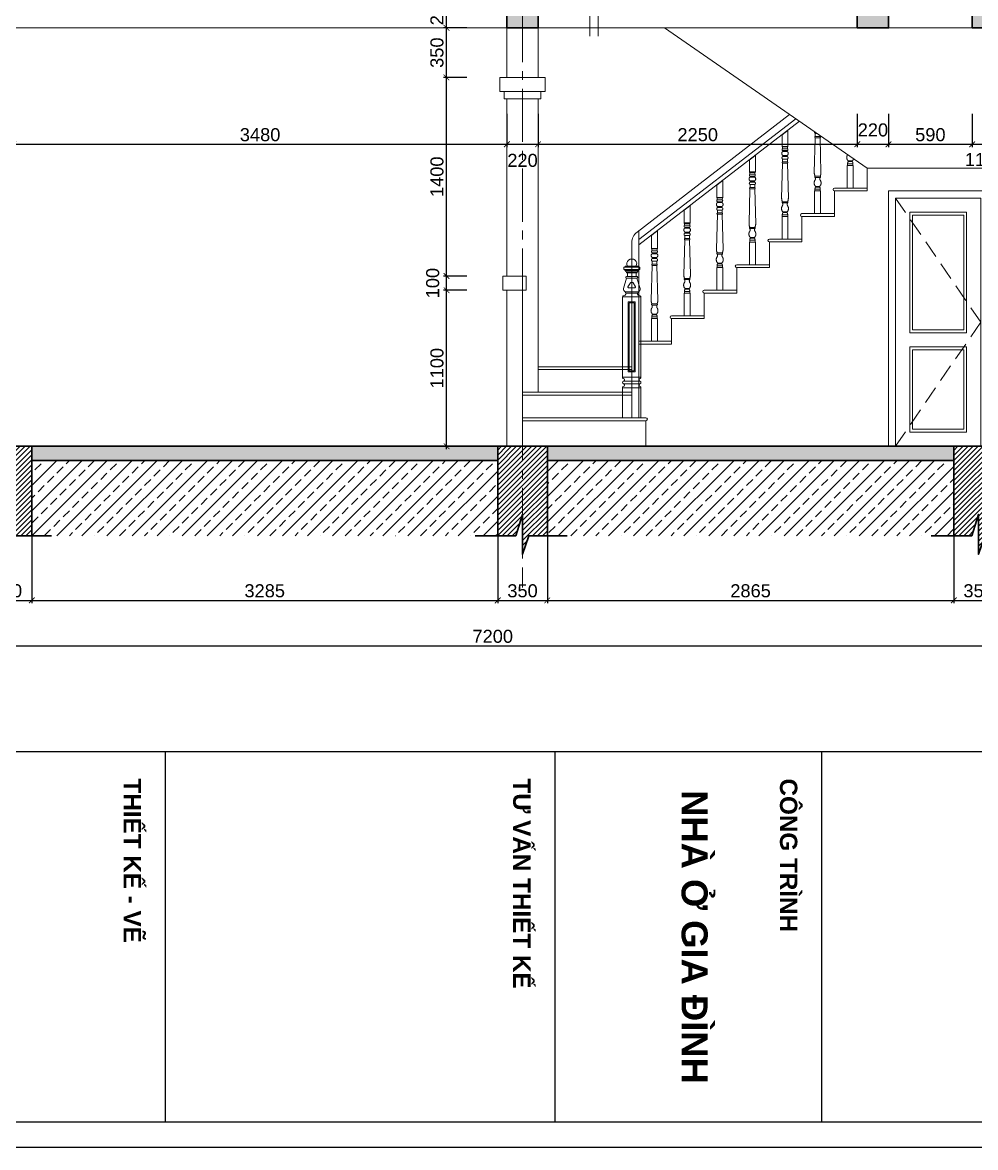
# Model space of a CAD drawing. Header units: millimetres. Extents: x 522695 to 636011, y 461124 to 505319.
# Drawn here: x 623693 to 630411, y 470134 to 478066 of the extents above; entities that cross this region are included whole.
import ezdxf
from ezdxf.enums import TextEntityAlignment as Align
from ezdxf.xclip import XClip

# ---------------------------------------------------------------- set-up
doc = ezdxf.new("R2010")
doc.units = ezdxf.units.MM
doc.header["$LTSCALE"] = 500
doc.header["$MEASUREMENT"] = 0
doc.header["$XCLIPFRAME"] = 0
doc.linetypes.add('CENTER2', pattern=[1.125, 0.75, -0.125, 0.125, -0.125])
doc.linetypes.add('DASHED2', pattern=[0.375, 0.25, -0.125])
doc.layers.get('0').update_dxf_attribs({"linetype": 'CONTINUOUS'})
doc.layers.get('DEFPOINTS').update_dxf_attribs({"color": 250, "linetype": 'CONTINUOUS'})
for name, color, linetype, lineweight in [('DH_CAT', 3, 'CONTINUOUS', 35), ('DH_HATCH', 250, 'CONTINUOUS', 5), ('DH_KHUAT', 149, 'DASHED2', 9), ('DH_KTHUOC', 8, 'CONTINUOUS', 5), ('DH_NETMANH', 9, 'CONTINUOUS', 5), ('DH_NOITHAT', 252, 'CONTINUOUS', 9), ('DH_TEXT', 4, 'CONTINUOUS', 13), ('DH_TRUC', 251, 'CENTER2', 5)]:
    doc.layers.add(name, color=color, linetype=linetype, lineweight=lineweight)
doc.layers.add('IN', color=5, linetype='CONTINUOUS')
doc.styles.add('arial', font='arial.ttf')
doc.styles.add('DH_ARIAL_B', font='arialbd.ttf')
doc.styles.add('DH_KITHUOC', font='arial.ttf')
doc.dimstyles.new('DH_100s', dxfattribs={"dimtxt": 230, "dimasz": 100, "dimexe": 50, "dimexo": 0, "dimgap": 50, "dimtad": 1, "dimdec": 0, "dimzin": 0, "dimdsep": 46, "dimtxsty": 'DH_KITHUOC', "dimblk1": 'ARCHTICK', "dimblk2": 'ARCHTICK', "dimsah": 1, "dimcen": 90, "dimdle": 50, "dimclrd": 8, "dimclre": 8, "dimclrt": 4, "dimadec": 0, "dimazin": 0, "dimtfac": 100, "dimtdec": 0, "dimtofl": 0, "dimtmove": 2, "dimatfit": 3, "dimldrblk": 'ARCHTICK', "dimfxl": 1, "dimtolj": 2, "dimtzin": 0, "dimarcsym": 0})

# ---------------------------------------------------------------- blocks, each defined once
blk = doc.blocks.new('KHUNGTEN_A3')
at = {"color": 3}
blk.add_lwpolyline([(0, 14850), (21000, 14850), (21000, 0), (0, 0)], close=True, dxfattribs=at)
blk.add_lwpolyline([(379.8, 14704), (20854, 14704), (20854, 146), (379.8, 146)], close=True)
for points in [[(18720.5, 14704), (18720.5, 146)], [(18720.5, 9387.7), (20854, 9387.7)], [(18720.5, 7851), (20854, 7851)], [(18720.5, 5608.2), (20854, 5608.2)]]:
    blk.add_lwpolyline(points)
at = {"layer": 'DH_TEXT', "width": 1830.82, "style": 'DH_ARIAL_B'}
for s, insert, char_height, attachment_point in [('CÔNG TRÌNH', (18874.4, 9197.6), 100, 4), ('NHÀ Ở GIA ĐÌNH', (19787.2, 8655.6), 150, 5), ('TƯ VẤN THIẾT KẾ', (18874.4, 7660.9), 100, 4), ('THIẾT KẾ - VẼ', (18874.4, 5418.1), 100, 4)]:
    blk.add_mtext(s, dxfattribs=dict(at, insert=insert, char_height=char_height, attachment_point=attachment_point))
blk = doc.blocks.new('contien5')
blk.add_wipeout([(-24.8, 0), (24.8, 0), (24.8, 187.9), (22.2, 187.9), (22.2, 202.4), (16.7, 220.1), (16.7, 225.3), (21.7, 231), (28.3, 246.2), (28.4, 261), (19.9, 280.1), (18.2, 288.5), (21.5, 300), (24, 303.5), (23.8, 306.8), (20.7, 309.8), (24.4, 318.4), (26.1, 324.3), (27.6, 334), (27.6, 344), (26.8, 375), (19.7, 629.5), (21.7, 631.2), (22.9, 634), (22.7, 636.6), (21.7, 638.7), (19.5, 640.6), (19.5, 664.6), (22, 666.5), (24.3, 669.9), (25.4, 674.8), (24.6, 679), (22.7, 682.3), (20.7, 684.1), (18.4, 685.5), (17.2, 690.4), (18.4, 691.6), (18.4, 693.5), (17.8, 694.5), (21.9, 697.6), (25.4, 702.5), (27.2, 708), (27.5, 711.2), (26.3, 717.9), (24.1, 722.1), (20.2, 726.2), (18.5, 729), (18.6, 731.9), (20.6, 734.4), (22.7, 736.9), (24.2, 740.5), (24.4, 742.8), (23.6, 747), (21.4, 750.4), (21.6, 765.5), (23.1, 766.4), (24.4, 768.1), (24.8, 769.4), (24.8, 957.3), (-24.8, 957.3), (-24.8, 769.4), (-24.1, 767.5), (-23.4, 766.6), (-22.5, 765.9), (-21.6, 765.5), (-21.4, 750.4), (-22.9, 748.4), (-24.2, 744.9), (-24.4, 742.8), (-24.1, 740.1), (-23.4, 738.1), (-21.6, 735.4), (-20.6, 734.4), (-18.8, 732.4), (-18.3, 730.2), (-18.9, 727.9), (-20.2, 726.2), (-23.4, 723), (-25.3, 720.1), (-27.1, 715), (-27.5, 711.2), (-26.9, 706.5), (-25.7, 703.1), (-22.6, 698.4), (-17.8, 694.4), (-18.4, 693.5), (-18.6, 692.3), (-17.2, 690.4), (-18.4, 685.5), (-21, 684), (-23.6, 681), (-24.9, 678), (-25.4, 674.8), (-25.1, 672), (-23.3, 668.1), (-20.9, 665.6), (-19.5, 664.6), (-19.5, 640.6), (-21.4, 639), (-22.9, 635.1), (-22.5, 632.5), (-21.1, 630.4), (-19.7, 629.5), (-27.7, 339.8), (-27.4, 332.1), (-25.4, 321.7), (-20.7, 309.8), (-23.2, 307.8), (-24.2, 304.7), (-23.1, 301.4), (-21.5, 300), (-18.9, 293.9), (-18.2, 288.5), (-18.8, 283.5), (-21, 277.8), (-23.6, 273.8), (-27.3, 265.3), (-28.8, 257.9), (-29, 252.5), (-27.9, 244.5), (-25.9, 238.5), (-22.7, 232.4), (-18.5, 227), (-16.7, 225.3), (-16.7, 220.1), (-20.4, 213.4), (-21.9, 207.5), (-22.2, 202.4), (-22.2, 187.9), (-24.8, 187.9)])
for p, q in [((-21.6, 765.5), (-21.4, 750.4)), ((-21.6, 765.5), (21.6, 765.5)), ((-21.4, 750.4), (21.4, 750.4)), ((21.6, 765.5), (21.4, 750.4)), ((-20.6, 734.4), (20.6, 734.4)), ((-20.2, 726.2), (20.2, 726.2)), ((-19.5, 664.6), (19.5, 664.6)), ((-19.5, 664.6), (-19.5, 640.6)), ((-18.4, 685.5), (18.4, 685.5)), ((-17.8, 694.4), (17.8, 694.4)), ((-17.2, 690.4), (17.2, 690.4)), ((19.5, 664.6), (19.5, 640.6)), ((-19.7, 629.5), (-27.7, 339.8)), ((-19.7, 629.5), (19.7, 629.5)), ((-19.5, 640.6), (19.5, 640.6)), ((19.7, 629.5), (27.7, 339.8)), ((-21.5, 300), (21.5, 300)), ((-20.7, 309.8), (20.7, 309.8)), ((-22.2, 202.4), (-22.2, 187.9)), ((-22.2, 202.4), (22.2, 202.4)), ((-16.7, 225.3), (-16.7, 220.1)), ((-16.7, 225.3), (16.7, 225.3)), ((-16.7, 220.1), (16.7, 220.1)), ((16.7, 225.3), (16.7, 220.1)), ((22.2, 202.4), (22.2, 187.9))]:
    blk.add_line(p, q)
for points in [[(-24.8, 957.3), (24.8, 957.3), (24.8, 769.4), (-24.8, 769.4)], [(-24.8, 0), (24.8, 0), (24.8, 187.9), (-24.8, 187.9)]]:
    blk.add_lwpolyline(points, close=True)
for centre, radius, start, end in [((-19.9, 770.1), 4.97, 188.93649, 249.76306), ((-13.4, 742.8), 11, 136.21467, 229.58117), ((13.4, 742.8), 11, 310.41883, 43.78533), ((19.9, 770.1), 4.97, 290.23694, 351.06351), ((-8.3, 711.2), 19.2, 128.57165, 240.3294), ((-13.6, 674.8), 11.7, 113.97115, 240.33211), ((-23.5, 730.2), 5.12, 308.7531, 55.49778), ((-16.1, 692.6), 2.5, 132.81655, 242.95653), ((-18.4, 688.1), 2.59, 270.37537, 61.97253), ((18.4, 688.1), 2.59, 118.02747, 269.62463), ((16.1, 692.6), 2.5, 297.04347, 47.18345), ((8.3, 711.2), 19.2, 299.6706, 51.42835), ((23.5, 730.2), 5.12, 124.50222, 231.2469), ((13.6, 674.8), 11.7, 299.66789, 66.02885), ((-16.6, 634.9), 6.3, 116.50283, 240.57448), ((16.6, 634.9), 6.3, 299.42552, 63.49717), ((36.5, 339), 64.3, 179.30204, 206.99747), ((-18.7, 304.7), 5.5, 112.16275, 239.31337), ((-39.9, 288.5), 21.7, 326.10749, 31.84309), ((39.9, 288.5), 21.7, 148.15691, 213.89251), ((-36.5, 339), 64.3, 333.00253, 0.69796), ((18.7, 304.7), 5.5, 300.68663, 67.83725), ((10.2, 253.9), 39.2, 144.84953, 226.71282), ((5.4, 203.6), 27.6, 143.31082, 182.37768), ((-10.2, 253.9), 39.2, 313.28718, 35.15047), ((-5.4, 203.6), 27.6, 357.62232, 36.68918)]:
    blk.add_arc(centre, radius, start, end)
blk = doc.blocks.new('contien7')
for p, q in [((-34.7, 850.3), (-41.6, 850.3)), ((-41.6, 850.3), (-41.6, 836.5)), ((-41.6, 836.5), (-36.9, 836.5)), ((-36.9, 836.5), (-36.9, 831.6)), ((-36.9, 836.5), (36.9, 836.5)), ((-36.9, 831.6), (-33.3, 831.6)), ((-34.6, 856.1), (-34.7, 850.3)), ((-34.7, 850.3), (34.7, 850.3)), ((-34.6, 856.1), (34.6, 856.1)), ((-33.3, 831.6), (33.3, 831.6)), ((-28.2, 824), (-28.2, 818.6)), ((-28.2, 824), (28.2, 824)), ((28.2, 824), (28.2, 818.6)), ((36.9, 831.6), (33.3, 831.6)), ((34.6, 856.1), (34.7, 850.3)), ((34.7, 850.3), (41.6, 850.3)), ((36.9, 836.5), (36.9, 831.6)), ((41.6, 836.5), (36.9, 836.5)), ((41.6, 850.3), (41.6, 836.5)), ((-27.1, 787.7), (-43.1, 729.3)), ((-28.2, 818.6), (-22.4, 818.6)), ((-22.4, 797.3), (-27.4, 797.3)), ((-27.1, 787.7), (27.1, 787.7)), ((-22.4, 818.6), (-22.4, 797.3)), ((-22.4, 818.6), (22.4, 818.6)), ((-22.4, 797.3), (22.4, 797.3)), ((-2.1, 765.5), (2.1, 765.5)), ((22.4, 818.6), (22.4, 797.3)), ((28.2, 818.6), (22.4, 818.6)), ((22.4, 797.3), (27.4, 797.3)), ((27.1, 787.7), (43.1, 729.3)), ((-33.8, 710.6), (33.8, 710.6)), ((-7.3, 760.7), (-19.9, 738.5)), ((-14.8, 732.8), (14.8, 732.8)), ((7.3, 760.7), (19.9, 738.5)), ((-48, 683.4), (48, 683.4)), ((-48, 683.4), (-48, 229.8)), ((-29.3, 703), (29.3, 703)), ((48, 683.4), (48, 229.8)), ((-48, 229.8), (48, 229.8)), ((-48, 229.8), (48, 229.8)), ((-42.4, 207.2), (42.4, 207.2)), ((-42.4, 192), (42.4, 192)), ((-48, 169.4), (48, 169.4)), ((-48, 169.4), (-48, 0)), ((48, 169.4), (48, 0)), ((-48, 0), (48, 0))]:
    blk.add_line(p, q)
for points in [[(-18.3, 653.7), (18.3, 653.7), (18.3, 259.4), (-18.3, 259.4)], [(-13.4, 648.8), (13.4, 648.8), (13.4, 264.3), (-13.4, 264.3)]]:
    blk.add_lwpolyline(points, close=True)
for centre, radius, start, end in [((0, 870), 26, 327.50952, 212.49048), ((-25.9, 831), 7.4, 174.83574, 251.71083), ((25.9, 831), 7.4, 288.28917, 5.16426), ((-26.7, 792.5), 4.82, 98.4442, 265.31444), ((-2.1, 760.3), 5.19, 90, 174.70697), ((2.1, 760.3), 5.19, 5.29303, 90), ((26.7, 792.5), 4.82, 274.68556, 81.5558), ((-26.9, 725.7), 16.6, 167.44464, 245.42687), ((-27.4, 709.2), 6.55, 168.07797, 252.98258), ((-14.8, 738), 5.19, 174.70697, 270), ((14.8, 738), 5.19, 270, 5.29303), ((27.4, 709.2), 6.55, 287.01742, 11.92203), ((26.9, 725.7), 16.6, 294.57313, 12.55536), ((-42.8, 683.4), 5.19, 107.75854, 180), ((-44.2, 703.2), 14.8, 269.34707, 359.17977), ((44.2, 703.2), 14.8, 180.82023, 270.65293), ((42.8, 683.4), 5.19, 0, 72.24146), ((-42.1, 227.7), 6.25, 160.35951, 248.62369), ((-42.1, 171.5), 6.25, 111.37631, 199.64049), ((-40.3, 199.6), 7.9, 105.79265, 254.67203), ((-44.7, 214.3), 7.5, 287.80041, 87.27205), ((-44.7, 184.8), 7.5, 272.72795, 72.19959), ((44.7, 214.3), 7.5, 92.72795, 252.19959), ((44.7, 184.8), 7.5, 107.80041, 267.27205), ((40.3, 199.6), 7.9, 285.32797, 74.20735), ((42.1, 227.7), 6.25, 291.37631, 19.64049), ((42.1, 171.5), 6.25, 340.35951, 68.62369)]:
    blk.add_arc(centre, radius, start, end)
blk = doc.blocks.new('_ARCHTICK')
at = {"color": 0, "linetype": 'ByBlock', "const_width": 0.15}
blk.add_lwpolyline([(-0.5, -0.5), (0.5, 0.5)], dxfattribs=at)
blk = doc.blocks.new('*D753')
at = {"layer": 'DEFPOINTS', "color": 0, "transparency": 16777216}
for p in [(626681.5, 476178.4), (626826, 476178.4), (626826, 475078.4)]:
    blk.add_point(p, dxfattribs=at)
at = {"layer": 'DH_KTHUOC', "color": 8, "lineweight": -2, "transparency": 16777216}
for p, q in [((626826, 476178.4), (626661.5, 476178.4)), ((626681.5, 475058.4), (626681.5, 476198.4)), ((626826, 475078.4), (626661.5, 475078.4))]:
    blk.add_line(p, q, dxfattribs=at)
at = {"layer": 'DH_KTHUOC', "color": 8, "lineweight": -2, "transparency": 16777216, "xscale": 40, "yscale": 40, "zscale": 40}
for p, rotation in [((626681.5, 476178.4), 90), ((626681.5, 475078.4), 270)]:
    blk.add_blockref('_ARCHTICK', p, dxfattribs=dict(at, rotation=rotation))
at = {"layer": 'DH_KTHUOC', "color": 4, "transparency": 16777216, "insert": (626614.5, 475628.4), "char_height": 92, "attachment_point": 5, "rotation": 90, "style": 'DH_KITHUOC'}
blk.add_mtext('\\A2;1100', dxfattribs=at)
blk = doc.blocks.new('*D754')
at = {"layer": 'DEFPOINTS', "color": 0, "transparency": 16777216}
for p in [(626681.5, 476278.4), (626826, 476278.4), (626826, 476178.4)]:
    blk.add_point(p, dxfattribs=at)
at = {"layer": 'DH_KTHUOC', "color": 8, "lineweight": -2, "transparency": 16777216}
for p, q in [((626826, 476278.4), (626661.5, 476278.4)), ((626681.5, 476158.4), (626681.5, 476298.4)), ((626826, 476178.4), (626661.5, 476178.4))]:
    blk.add_line(p, q, dxfattribs=at)
at = {"layer": 'DH_KTHUOC', "color": 8, "lineweight": -2, "transparency": 16777216, "xscale": 40, "yscale": 40, "zscale": 40}
for p, rotation in [((626681.5, 476278.4), 90), ((626681.5, 476178.4), 270)]:
    blk.add_blockref('_ARCHTICK', p, dxfattribs=dict(at, rotation=rotation))
at = {"layer": 'DH_KTHUOC', "color": 4, "transparency": 16777216, "insert": (626584.5, 476228.4), "char_height": 92, "attachment_point": 5, "rotation": 90, "style": 'DH_KITHUOC'}
blk.add_mtext('\\A2;100', dxfattribs=at)
blk = doc.blocks.new('*D755')
at = {"layer": 'DEFPOINTS', "color": 0, "transparency": 16777216}
for p in [(626681.5, 477678.4), (626826, 477678.4), (626826, 476278.4)]:
    blk.add_point(p, dxfattribs=at)
at = {"layer": 'DH_KTHUOC', "color": 8, "lineweight": -2, "transparency": 16777216}
for p, q in [((626681.5, 476258.4), (626681.5, 477698.4)), ((626826, 477678.4), (626661.5, 477678.4)), ((626826, 476278.4), (626661.5, 476278.4))]:
    blk.add_line(p, q, dxfattribs=at)
at = {"layer": 'DH_KTHUOC', "color": 8, "lineweight": -2, "transparency": 16777216, "xscale": 40, "yscale": 40, "zscale": 40}
for p, rotation in [((626681.5, 477678.4), 90), ((626681.5, 476278.4), 270)]:
    blk.add_blockref('_ARCHTICK', p, dxfattribs=dict(at, rotation=rotation))
at = {"layer": 'DH_KTHUOC', "color": 4, "transparency": 16777216, "insert": (626614.5, 476978.4), "char_height": 92, "attachment_point": 5, "rotation": 90, "style": 'DH_KITHUOC'}
blk.add_mtext('\\A2;1400', dxfattribs=at)
blk = doc.blocks.new('*D756')
at = {"layer": 'DEFPOINTS', "color": 0, "transparency": 16777216}
for p in [(626681.5, 478028.4), (626826, 478028.4), (626826, 477678.4)]:
    blk.add_point(p, dxfattribs=at)
at = {"layer": 'DH_KTHUOC', "color": 8, "lineweight": -2, "transparency": 16777216}
for p, q in [((626826, 478028.4), (626661.5, 478028.4)), ((626681.5, 477658.4), (626681.5, 478048.4)), ((626826, 477678.4), (626661.5, 477678.4))]:
    blk.add_line(p, q, dxfattribs=at)
at = {"layer": 'DH_KTHUOC', "color": 8, "lineweight": -2, "transparency": 16777216, "xscale": 40, "yscale": 40, "zscale": 40}
for p, rotation in [((626681.5, 478028.4), 90), ((626681.5, 477678.4), 270)]:
    blk.add_blockref('_ARCHTICK', p, dxfattribs=dict(at, rotation=rotation))
at = {"layer": 'DH_KTHUOC', "color": 4, "transparency": 16777216, "insert": (626614.5, 477853.4), "char_height": 92, "attachment_point": 5, "rotation": 90, "style": 'DH_KITHUOC'}
blk.add_mtext('\\A2;350', dxfattribs=at)
blk = doc.blocks.new('*D757')
at = {"layer": 'DEFPOINTS', "color": 0, "transparency": 16777216}
for p in [(626681.5, 478278.4), (626826, 478278.4), (626826, 478028.4)]:
    blk.add_point(p, dxfattribs=at)
at = {"layer": 'DH_KTHUOC', "color": 8, "lineweight": -2, "transparency": 16777216}
for p, q in [((626826, 478278.4), (626661.5, 478278.4)), ((626681.5, 478008.4), (626681.5, 478298.4)), ((626826, 478028.4), (626661.5, 478028.4))]:
    blk.add_line(p, q, dxfattribs=at)
at = {"layer": 'DH_KTHUOC', "color": 8, "lineweight": -2, "transparency": 16777216, "xscale": 40, "yscale": 40, "zscale": 40}
for p, rotation in [((626681.5, 478278.4), 90), ((626681.5, 478028.4), 270)]:
    blk.add_blockref('_ARCHTICK', p, dxfattribs=dict(at, rotation=rotation))
at = {"layer": 'DH_KTHUOC', "color": 4, "transparency": 16777216, "insert": (626614.5, 478153.4), "char_height": 92, "attachment_point": 5, "rotation": 90, "style": 'DH_KITHUOC'}
blk.add_mtext('\\A2;250', dxfattribs=at)
blk = doc.blocks.new('*D762')
at = {"layer": 'DEFPOINTS', "color": 0, "transparency": 16777216}
for p in [(623627.5, 477421), (627107.5, 477421), (627107.5, 477207.5)]:
    blk.add_point(p, dxfattribs=at)
at = {"layer": 'DH_KTHUOC', "color": 8, "lineweight": -2, "transparency": 16777216}
for p, q in [((623627.5, 477421), (623627.5, 477187.5)), ((627107.5, 477421), (627107.5, 477187.5)), ((623607.5, 477207.5), (627127.5, 477207.5))]:
    blk.add_line(p, q, dxfattribs=at)
at = {"layer": 'DH_KTHUOC', "color": 8, "lineweight": -2, "transparency": 16777216, "xscale": 40, "yscale": 40, "zscale": 40, "rotation": 180}
blk.add_blockref('_ARCHTICK', (623627.5, 477207.5), dxfattribs=at)
at = {"layer": 'DH_KTHUOC', "color": 8, "lineweight": -2, "transparency": 16777216, "xscale": 40, "yscale": 40, "zscale": 40}
blk.add_blockref('_ARCHTICK', (627107.5, 477207.5), dxfattribs=at)
at = {"layer": 'DH_KTHUOC', "color": 4, "transparency": 16777216, "insert": (625367.5, 477274.5), "char_height": 92, "attachment_point": 5, "style": 'DH_KITHUOC'}
blk.add_mtext('\\A2;3480', dxfattribs=at)
blk = doc.blocks.new('*D763')
at = {"layer": 'DEFPOINTS', "color": 0, "transparency": 16777216}
for p in [(627107.5, 477421), (627327.5, 477421), (627327.5, 477207.5)]:
    blk.add_point(p, dxfattribs=at)
at = {"layer": 'DH_KTHUOC', "color": 8, "lineweight": -2, "transparency": 16777216}
for p, q in [((627107.5, 477421), (627107.5, 477187.5)), ((627327.5, 477421), (627327.5, 477187.5)), ((627087.5, 477207.5), (627347.5, 477207.5))]:
    blk.add_line(p, q, dxfattribs=at)
at = {"layer": 'DH_KTHUOC', "color": 8, "lineweight": -2, "transparency": 16777216, "xscale": 40, "yscale": 40, "zscale": 40, "rotation": 180}
blk.add_blockref('_ARCHTICK', (627107.5, 477207.5), dxfattribs=at)
at = {"layer": 'DH_KTHUOC', "color": 8, "lineweight": -2, "transparency": 16777216, "xscale": 40, "yscale": 40, "zscale": 40}
blk.add_blockref('_ARCHTICK', (627327.5, 477207.5), dxfattribs=at)
at = {"layer": 'DH_KTHUOC', "color": 4, "transparency": 16777216, "insert": (627217.5, 477093.4), "char_height": 92, "attachment_point": 5, "style": 'DH_KITHUOC'}
blk.add_mtext('\\A2;220', dxfattribs=at)
blk = doc.blocks.new('*D764')
at = {"layer": 'DEFPOINTS', "color": 0, "transparency": 16777216}
for p in [(627327.5, 477421), (629577.5, 477421), (629577.5, 477207.5)]:
    blk.add_point(p, dxfattribs=at)
at = {"layer": 'DH_KTHUOC', "color": 8, "lineweight": -2, "transparency": 16777216}
for p, q in [((627327.5, 477421), (627327.5, 477187.5)), ((629577.5, 477421), (629577.5, 477187.5)), ((627307.5, 477207.5), (629597.5, 477207.5))]:
    blk.add_line(p, q, dxfattribs=at)
at = {"layer": 'DH_KTHUOC', "color": 8, "lineweight": -2, "transparency": 16777216, "xscale": 40, "yscale": 40, "zscale": 40, "rotation": 180}
blk.add_blockref('_ARCHTICK', (627327.5, 477207.5), dxfattribs=at)
at = {"layer": 'DH_KTHUOC', "color": 8, "lineweight": -2, "transparency": 16777216, "xscale": 40, "yscale": 40, "zscale": 40}
blk.add_blockref('_ARCHTICK', (629577.5, 477207.5), dxfattribs=at)
at = {"layer": 'DH_KTHUOC', "color": 4, "transparency": 16777216, "insert": (628452.5, 477274.5), "char_height": 92, "attachment_point": 5, "style": 'DH_KITHUOC'}
blk.add_mtext('\\A2;2250', dxfattribs=at)
blk = doc.blocks.new('*D765')
at = {"layer": 'DEFPOINTS', "color": 0, "transparency": 16777216}
for p in [(629577.5, 477421), (629797.5, 477421), (629797.5, 477207.5)]:
    blk.add_point(p, dxfattribs=at)
at = {"layer": 'DH_KTHUOC', "color": 8, "lineweight": -2, "transparency": 16777216}
for p, q in [((629577.5, 477421), (629577.5, 477187.5)), ((629797.5, 477421), (629797.5, 477187.5)), ((629557.5, 477207.5), (629817.5, 477207.5))]:
    blk.add_line(p, q, dxfattribs=at)
at = {"layer": 'DH_KTHUOC', "color": 8, "lineweight": -2, "transparency": 16777216, "xscale": 40, "yscale": 40, "zscale": 40, "rotation": 180}
blk.add_blockref('_ARCHTICK', (629577.5, 477207.5), dxfattribs=at)
at = {"layer": 'DH_KTHUOC', "color": 8, "lineweight": -2, "transparency": 16777216, "xscale": 40, "yscale": 40, "zscale": 40}
blk.add_blockref('_ARCHTICK', (629797.5, 477207.5), dxfattribs=at)
at = {"layer": 'DH_KTHUOC', "color": 4, "transparency": 16777216, "insert": (629687.5, 477308), "char_height": 92, "attachment_point": 5, "style": 'DH_KITHUOC'}
blk.add_mtext('\\A2;220', dxfattribs=at)
blk = doc.blocks.new('*D766')
at = {"layer": 'DEFPOINTS', "color": 0, "transparency": 16777216}
for p in [(629797.5, 477421), (630387.5, 477421), (630387.5, 477207.5)]:
    blk.add_point(p, dxfattribs=at)
at = {"layer": 'DH_KTHUOC', "color": 8, "lineweight": -2, "transparency": 16777216}
for p, q in [((629797.5, 477421), (629797.5, 477187.5)), ((630387.5, 477421), (630387.5, 477187.5)), ((629777.5, 477207.5), (630407.5, 477207.5))]:
    blk.add_line(p, q, dxfattribs=at)
at = {"layer": 'DH_KTHUOC', "color": 8, "lineweight": -2, "transparency": 16777216, "xscale": 40, "yscale": 40, "zscale": 40, "rotation": 180}
blk.add_blockref('_ARCHTICK', (629797.5, 477207.5), dxfattribs=at)
at = {"layer": 'DH_KTHUOC', "color": 8, "lineweight": -2, "transparency": 16777216, "xscale": 40, "yscale": 40, "zscale": 40}
blk.add_blockref('_ARCHTICK', (630387.5, 477207.5), dxfattribs=at)
at = {"layer": 'DH_KTHUOC', "color": 4, "transparency": 16777216, "insert": (630092.5, 477274.5), "char_height": 92, "attachment_point": 5, "style": 'DH_KITHUOC'}
blk.add_mtext('\\A2;590', dxfattribs=at)
blk = doc.blocks.new('*D767')
at = {"layer": 'DEFPOINTS', "color": 0, "transparency": 16777216}
for p in [(630387.5, 477421), (630497.5, 477421), (630497.5, 477207.5)]:
    blk.add_point(p, dxfattribs=at)
at = {"layer": 'DH_KTHUOC', "color": 8, "lineweight": -2, "transparency": 16777216}
for p, q in [((630387.5, 477421), (630387.5, 477187.5)), ((630497.5, 477421), (630497.5, 477187.5)), ((630367.5, 477207.5), (630517.5, 477207.5))]:
    blk.add_line(p, q, dxfattribs=at)
at = {"layer": 'DH_KTHUOC', "color": 8, "lineweight": -2, "transparency": 16777216, "xscale": 40, "yscale": 40, "zscale": 40, "rotation": 180}
blk.add_blockref('_ARCHTICK', (630387.5, 477207.5), dxfattribs=at)
at = {"layer": 'DH_KTHUOC', "color": 8, "lineweight": -2, "transparency": 16777216, "xscale": 40, "yscale": 40, "zscale": 40}
blk.add_blockref('_ARCHTICK', (630497.5, 477207.5), dxfattribs=at)
at = {"layer": 'DH_KTHUOC', "color": 4, "transparency": 16777216, "insert": (630442.5, 477099.5), "char_height": 92, "attachment_point": 5, "style": 'DH_KITHUOC'}
blk.add_mtext('\\A2;110', dxfattribs=at)
blk = doc.blocks.new('*D838')
at = {"layer": 'DEFPOINTS', "color": 0, "transparency": 16777216}
for p in [(623407.5, 474778.4), (623757.5, 474446.9), (623757.5, 473991.5)]:
    blk.add_point(p, dxfattribs=at)
at = {"layer": 'DH_KTHUOC', "color": 8, "lineweight": -2, "transparency": 16777216}
for p, q in [((623407.5, 474778.4), (623407.5, 473971.5)), ((623757.5, 474446.9), (623757.5, 473971.5)), ((623387.5, 473991.5), (623777.5, 473991.5))]:
    blk.add_line(p, q, dxfattribs=at)
at = {"layer": 'DH_KTHUOC', "color": 8, "lineweight": -2, "transparency": 16777216, "xscale": 40, "yscale": 40, "zscale": 40, "rotation": 180}
blk.add_blockref('_ARCHTICK', (623407.5, 473991.5), dxfattribs=at)
at = {"layer": 'DH_KTHUOC', "color": 8, "lineweight": -2, "transparency": 16777216, "xscale": 40, "yscale": 40, "zscale": 40}
blk.add_blockref('_ARCHTICK', (623757.5, 473991.5), dxfattribs=at)
at = {"layer": 'DH_KTHUOC', "color": 4, "transparency": 16777216, "insert": (623582.5, 474058.5), "char_height": 92, "attachment_point": 5, "style": 'DH_KITHUOC'}
blk.add_mtext('\\A2;350', dxfattribs=at)
blk = doc.blocks.new('*D839')
at = {"layer": 'DEFPOINTS', "color": 0, "transparency": 16777216}
for p in [(623757.5, 474446.9), (627042.5, 474446.9), (627042.5, 473991.5)]:
    blk.add_point(p, dxfattribs=at)
at = {"layer": 'DH_KTHUOC', "color": 8, "lineweight": -2, "transparency": 16777216}
for p, q in [((623757.5, 474446.9), (623757.5, 473971.5)), ((627042.5, 474446.9), (627042.5, 473971.5)), ((623737.5, 473991.5), (627062.5, 473991.5))]:
    blk.add_line(p, q, dxfattribs=at)
at = {"layer": 'DH_KTHUOC', "color": 8, "lineweight": -2, "transparency": 16777216, "xscale": 40, "yscale": 40, "zscale": 40, "rotation": 180}
blk.add_blockref('_ARCHTICK', (623757.5, 473991.5), dxfattribs=at)
at = {"layer": 'DH_KTHUOC', "color": 8, "lineweight": -2, "transparency": 16777216, "xscale": 40, "yscale": 40, "zscale": 40}
blk.add_blockref('_ARCHTICK', (627042.5, 473991.5), dxfattribs=at)
at = {"layer": 'DH_KTHUOC', "color": 4, "transparency": 16777216, "insert": (625400, 474058.5), "char_height": 92, "attachment_point": 5, "style": 'DH_KITHUOC'}
blk.add_mtext('\\A2;3285', dxfattribs=at)
blk = doc.blocks.new('*D840')
at = {"layer": 'DEFPOINTS', "color": 0, "transparency": 16777216}
for p in [(627042.5, 474446.9), (627392.5, 474446.9), (627392.5, 473991.5)]:
    blk.add_point(p, dxfattribs=at)
at = {"layer": 'DH_KTHUOC', "color": 8, "lineweight": -2, "transparency": 16777216}
for p, q in [((627042.5, 474446.9), (627042.5, 473971.5)), ((627392.5, 474446.9), (627392.5, 473971.5)), ((627022.5, 473991.5), (627412.5, 473991.5))]:
    blk.add_line(p, q, dxfattribs=at)
at = {"layer": 'DH_KTHUOC', "color": 8, "lineweight": -2, "transparency": 16777216, "xscale": 40, "yscale": 40, "zscale": 40, "rotation": 180}
blk.add_blockref('_ARCHTICK', (627042.5, 473991.5), dxfattribs=at)
at = {"layer": 'DH_KTHUOC', "color": 8, "lineweight": -2, "transparency": 16777216, "xscale": 40, "yscale": 40, "zscale": 40}
blk.add_blockref('_ARCHTICK', (627392.5, 473991.5), dxfattribs=at)
at = {"layer": 'DH_KTHUOC', "color": 4, "transparency": 16777216, "insert": (627217.5, 474058.5), "char_height": 92, "attachment_point": 5, "style": 'DH_KITHUOC'}
blk.add_mtext('\\A2;350', dxfattribs=at)
blk = doc.blocks.new('*D841')
at = {"layer": 'DEFPOINTS', "color": 0, "transparency": 16777216}
for p in [(627392.5, 474446.9), (630257.5, 474446.9), (630257.5, 473991.5)]:
    blk.add_point(p, dxfattribs=at)
at = {"layer": 'DH_KTHUOC', "color": 8, "lineweight": -2, "transparency": 16777216}
for p, q in [((627392.5, 474446.9), (627392.5, 473971.5)), ((630257.5, 474446.9), (630257.5, 473971.5)), ((627372.5, 473991.5), (630277.5, 473991.5))]:
    blk.add_line(p, q, dxfattribs=at)
at = {"layer": 'DH_KTHUOC', "color": 8, "lineweight": -2, "transparency": 16777216, "xscale": 40, "yscale": 40, "zscale": 40, "rotation": 180}
blk.add_blockref('_ARCHTICK', (627392.5, 473991.5), dxfattribs=at)
at = {"layer": 'DH_KTHUOC', "color": 8, "lineweight": -2, "transparency": 16777216, "xscale": 40, "yscale": 40, "zscale": 40}
blk.add_blockref('_ARCHTICK', (630257.5, 473991.5), dxfattribs=at)
at = {"layer": 'DH_KTHUOC', "color": 4, "transparency": 16777216, "insert": (628825, 474058.5), "char_height": 92, "attachment_point": 5, "style": 'DH_KITHUOC'}
blk.add_mtext('\\A2;2865', dxfattribs=at)
blk = doc.blocks.new('*D842')
at = {"layer": 'DEFPOINTS', "color": 0, "transparency": 16777216}
for p in [(630257.5, 474446.9), (630607.5, 474446.9), (630607.5, 473991.5)]:
    blk.add_point(p, dxfattribs=at)
at = {"layer": 'DH_KTHUOC', "color": 8, "lineweight": -2, "transparency": 16777216}
for p, q in [((630257.5, 474446.9), (630257.5, 473971.5)), ((630607.5, 474446.9), (630607.5, 473971.5)), ((630237.5, 473991.5), (630627.5, 473991.5))]:
    blk.add_line(p, q, dxfattribs=at)
at = {"layer": 'DH_KTHUOC', "color": 8, "lineweight": -2, "transparency": 16777216, "xscale": 40, "yscale": 40, "zscale": 40, "rotation": 180}
blk.add_blockref('_ARCHTICK', (630257.5, 473991.5), dxfattribs=at)
at = {"layer": 'DH_KTHUOC', "color": 8, "lineweight": -2, "transparency": 16777216, "xscale": 40, "yscale": 40, "zscale": 40}
blk.add_blockref('_ARCHTICK', (630607.5, 473991.5), dxfattribs=at)
at = {"layer": 'DH_KTHUOC', "color": 4, "transparency": 16777216, "insert": (630432.5, 474058.5), "char_height": 92, "attachment_point": 5, "style": 'DH_KITHUOC'}
blk.add_mtext('\\A2;350', dxfattribs=at)
blk = doc.blocks.new('*D844')
at = {"layer": 'DEFPOINTS', "color": 0, "transparency": 16777216}
for p in [(623407.5, 474194), (630607.5, 474194), (630607.5, 473670.5)]:
    blk.add_point(p, dxfattribs=at)
at = {"layer": 'DH_KTHUOC', "color": 8, "lineweight": -2, "transparency": 16777216}
for p, q in [((623407.5, 474194), (623407.5, 473650.5)), ((630607.5, 474194), (630607.5, 473650.5)), ((623387.5, 473670.5), (630627.5, 473670.5))]:
    blk.add_line(p, q, dxfattribs=at)
at = {"layer": 'DH_KTHUOC', "color": 8, "lineweight": -2, "transparency": 16777216, "xscale": 40, "yscale": 40, "zscale": 40, "rotation": 180}
blk.add_blockref('_ARCHTICK', (623407.5, 473670.5), dxfattribs=at)
at = {"layer": 'DH_KTHUOC', "color": 8, "lineweight": -2, "transparency": 16777216, "xscale": 40, "yscale": 40, "zscale": 40}
blk.add_blockref('_ARCHTICK', (630607.5, 473670.5), dxfattribs=at)
at = {"layer": 'DH_KTHUOC', "color": 4, "transparency": 16777216, "insert": (627007.5, 473737.5), "char_height": 92, "attachment_point": 5, "style": 'DH_KITHUOC'}
blk.add_mtext('\\A2;7200', dxfattribs=at)
blk = doc.blocks.new('*U854')
at = {"color": 3}
blk.add_line((-48.3, 128.3), (48.3, 128.3), dxfattribs=at)
for points in [[(-214.2, 200), (214.2, 200)], [(0, 0), (0, -530.6)]]:
    blk.add_lwpolyline(points)
blk.add_lwpolyline([(-54.3, -86.1), (-54.3, -530.6)], dxfattribs=at)
blk.add_circle((0, 250), 250)
at = {"color": 250}
blk.add_circle((0, 250), 220, dxfattribs=at)
at = {"style": 'arial'}
blk.add_attdef('KH-CAT', text='', height=180, dxfattribs=at).set_placement((0, 200.8), align=Align.BOTTOM_CENTER)

msp = doc.modelspace()

# ---------------------------------------------------------------- hatches: boundary and pattern name
at = {"layer": 'DH_HATCH'}
h = msp.add_hatch(dxfattribs=at)
h.set_pattern_fill('CHAU-01', color=256, scale=10, style=0, pattern_type=2)
h.set_pattern_definition([(50, (622557.9, 478028.39), (71.726, -6.2752), [7.5, -82.5]), (355, (622557.9, 478028.39), (-13.8751, 75.2192), [6, -66]), (100.4514, (622563.88, 478027.866), (57.85094, 68.94395), [6.374, -70.1142]), (46.1842, (622557.9, 478048.39), (106.7241, -16.5519), [11.25, -123.75]), (96.6356, (622566.8, 478047.01), (93.4663, 97.4118), [9.561, -105.1713]), (351.1842, (622557.9, 478048.39), (93.4662, 97.4119), [9, -99]), (21, (622567.9, 478043.39), (59.6907, -40.2619), [7.5, -82.5]), (326, (622567.9, 478043.39), (24.3315, 72.515), [6, -66]), (71.4514, (622572.876, 478040.034), (84.02226, 32.25305), [6.374, -70.1142]), (37.5, (622557.902, 478028.389), (1.215986, 33.289385), [0, -65.2, 0, -67, 0, -66.25]), (7.5, (622557.902, 478028.39), (26.30695, 39.44117), [0, -38.2, 0, -63.7, 0, -25.25]), (327.5, (622535.602, 478028.39), (53.38224, -2.25549), [0, -25, 0, -78, 0, -103.5]), (317.5, (622525.6, 478028.39), (58.31862, 10.0105), [0, -32.5, 0, -51.8, 0, -73.5]), (45, (622557.9, 478028.39), (-30.05204, 30.05204), []), (45, (622557.9, 478040.64), (-30.05204, 30.05204), [])])
h.paths.add_polyline_path([(622557.9, 478378.4), (622557.9, 478028.4), (622777.9, 478028.4), (622777.9, 478278.4), (623407.5, 478278.4), (623407.5, 478028.4), (623627.5, 478028.4), (623627.5, 478278.4), (627107.5, 478278.4), (627107.5, 478028.4), (627327.5, 478028.4), (627327.5, 478228.4), (629577.5, 478228.4), (629577.5, 478028.4), (629797.5, 478028.4), (629797.5, 478378.4), (629687.5, 478378.4), (629687.5, 478328.4), (627327.5, 478328.4), (627327.5, 478378.4)])
h.paths.add_polyline_path([(630387.5, 478378.4), (630607.5, 478378.4), (630607.5, 478028.4), (630387.5, 478028.4)])
h = msp.add_hatch(dxfattribs=at)
h.set_pattern_fill('ANSI31', color=256, scale=200, style=0)
h.set_pattern_definition([(45, (622807.542, 474316.139), (-17.67767, 17.67767), [])])
h.paths.add_polyline_path([(623407.5, 474978.4), (623107.5, 474978.4), (623107.5, 474878.4), (622807.5, 474878.4), (622807.5, 474778.4), (623407.5, 474778.4)])
h.paths.add_polyline_path([(623517.5, 475078.4), (623407.5, 475078.4), (623407.5, 474446.9), (623517.5, 474446.9)])
h.paths.add_polyline_path([(623757.5, 475078.4), (623517.5, 475078.4), (623517.5, 474446.9), (623534.7, 474446.9), (623581.6, 474597.2), (623581.6, 474316.1), (623626.5, 474446.9), (623757.5, 474446.9)])
h.paths.add_polyline_path([(627217.5, 475078.4), (627042.5, 475078.4), (627042.5, 474446.9), (627169.7, 474446.9), (627217.5, 474600.2)])
h.paths.add_polyline_path([(627392.5, 475078.4), (627217.5, 475078.4), (627217.5, 474318.9), (627261.5, 474446.9), (627392.5, 474446.9)])
h.paths.add_polyline_path([(630497.5, 475078.4), (630257.5, 475078.4), (630257.5, 474446.9), (630384.7, 474446.9), (630431.6, 474597.2), (630431.6, 474316.1), (630476.5, 474446.9), (630497.5, 474446.9)])
h.paths.add_polyline_path([(630607.5, 475078.4), (630497.5, 475078.4), (630497.5, 474446.9), (630607.5, 474446.9)])
h = msp.add_hatch(dxfattribs=at)
h.set_pattern_fill('AR-CONC', color=256, scale=10, style=0)
h.set_pattern_definition([(50, (623757.54, 474978.39), (71.726, -6.2752), [7.5, -82.5]), (355, (623757.54, 474978.39), (-13.8751, 75.2192), [6, -66]), (100.4514, (623763.52, 474977.866), (57.85094, 68.94395), [6.374, -70.1142]), (46.1842, (623757.54, 474998.39), (106.7241, -16.5519), [11.25, -123.75]), (96.6356, (623766.44, 474997.01), (93.4663, 97.4118), [9.561, -105.1713]), (351.1842, (623757.54, 474998.39), (93.4662, 97.4119), [9, -99]), (21, (623767.54, 474993.39), (59.6907, -40.2619), [7.5, -82.5]), (326, (623767.54, 474993.39), (24.3315, 72.515), [6, -66]), (71.4514, (623772.52, 474990.034), (84.02226, 32.25305), [6.374, -70.1142]), (37.5, (623757.542, 474978.389), (1.21599, 33.28939), [0, -65.2, 0, -67, 0, -66.25]), (7.5, (623757.542, 474978.39), (26.30695, 39.44117), [0, -38.2, 0, -63.7, 0, -25.25]), (327.5, (623735.242, 474978.39), (53.38224, -2.25549), [0, -25, 0, -78, 0, -103.5]), (317.5, (623725.242, 474978.39), (58.31862, 10.0105), [0, -32.5, 0, -51.8, 0, -73.5])])
h.paths.add_polyline_path([(627042.5, 475078.4), (623757.5, 475078.4), (623757.5, 474978.4), (627042.5, 474978.4)])
h.paths.add_polyline_path([(630257.5, 475078.4), (627392.5, 475078.4), (627392.5, 474978.4), (630257.5, 474978.4)])
h = msp.add_hatch(dxfattribs=at)
h.set_pattern_fill('ANSI33', color=256, scale=500, style=0)
h.set_pattern_definition([(45, (623757.54, 474446.89), (-88.3883, 88.3883), []), (45, (623845.93, 474446.89), (-88.3883, 88.3883), [62.5, -31.25])])
h.paths.add_polyline_path([(627392.5, 474978.4), (630257.5, 474978.4), (630257.5, 474446.9), (627392.5, 474446.9)])
h.paths.add_polyline_path([(623757.5, 474978.4), (627042.5, 474978.4), (627042.5, 474446.9), (623757.5, 474446.9)])

# ---------------------------------------------------------------- linework, layer by layer
at = {"layer": 'DH_CAT'}
for points in [[(622557.9, 478378.4), (622557.9, 478028.4), (622777.9, 478028.4), (622777.9, 478278.4), (623407.5, 478278.4), (623407.5, 478028.4), (623627.5, 478028.4), (623627.5, 478278.4), (627107.5, 478278.4), (627107.5, 478028.4), (627327.5, 478028.4), (627327.5, 478228.4), (629577.5, 478228.4), (629577.5, 478028.4), (629797.5, 478028.4), (629797.5, 478378.4), (629687.5, 478378.4), (629687.5, 478328.4), (627327.5, 478328.4), (627327.5, 478378.4)], [(630387.5, 478378.4), (630607.5, 478378.4), (630607.5, 478028.4), (630387.5, 478028.4)]]:
    msp.add_lwpolyline(points, close=True, dxfattribs=at)
for points in [[(623407.5, 475078.4), (630607.5, 475078.4)], [(623757.5, 474446.9), (623757.5, 475078.4)], [(627042.5, 474446.9), (627042.5, 475078.4)], [(627392.5, 474446.9), (627392.5, 475078.4)], [(630257.5, 474446.9), (630257.5, 475078.4)], [(623757.5, 474978.4), (627042.5, 474978.4)], [(627392.5, 474978.4), (630257.5, 474978.4)], [(623247.8, 474446.9), (623534.7, 474446.9), (623581.6, 474597.2), (623581.6, 474316.1), (623626.5, 474446.9), (623897.9, 474446.9)], [(626882.8, 474446.9), (627169.7, 474446.9), (627216.6, 474597.2), (627216.6, 474316.1), (627261.5, 474446.9), (627532.9, 474446.9)], [(630097.8, 474446.9), (630384.7, 474446.9), (630431.6, 474597.2), (630431.6, 474316.1), (630476.5, 474446.9), (630747.9, 474446.9)]]:
    msp.add_lwpolyline(points, dxfattribs=at)
at = {"layer": 'DH_KHUAT'}
msp.add_lwpolyline([(629847.5, 476828.4), (630447.5, 475953.4), (629847.5, 475078.4)], dxfattribs=at)
at = {"layer": 'DH_NETMANH'}
for points in [[(623627.5, 478028.4), (627107.5, 478028.4)], [(627107.5, 478028.4), (627107.5, 477678.4)], [(627327.5, 478028.4), (627327.5, 477678.4)], [(627327.5, 478028.4), (629577.5, 478028.4)], [(629797.5, 478028.4), (630387.5, 478028.4)], [(627217.5, 477678.4), (627057.5, 477678.4), (627057.5, 477578.4), (627217.5, 477578.4)], [(627217.5, 477678.4), (627377.5, 477678.4), (627377.5, 477578.4), (627217.5, 477578.4)], [(627087.5, 477578.4), (627087.5, 477528.4), (627217.5, 477528.4)], [(627107.5, 477528.4), (627107.5, 476278.4)], [(627347.5, 477578.4), (627347.5, 477528.4), (627217.5, 477528.4)], [(627327.5, 477528.4), (627327.5, 475458.4)], [(630497.5, 475078.4), (630497.5, 476878.4), (629797.5, 476878.4), (629797.5, 475078.4)], [(628037.5, 475798.4), (628037.5, 475278.4)], [(627327.5, 475638.4), (627987.5, 475638.4)], [(627327.5, 475618.4), (627987.5, 475618.4)], [(627217.5, 475458.4), (627987.5, 475458.4)], [(627217.5, 475438.4), (627987.5, 475438.4)], [(627217.5, 475278.4), (628087.5, 475278.4)], [(627217.5, 475258.4), (628087.5, 475258.4)], [(628087.5, 475258.4), (628087.5, 475078.4)]]:
    msp.add_lwpolyline(points, dxfattribs=at)
for centre, start, end in [((629417.5, 476888.4), 90, 270), ((629187.5, 476708.4), 90, 270), ((628957.5, 476528.4), 90, 270), ((628727.5, 476348.4), 90, 270), ((628497.5, 476168.4), 90, 270), ((628267.5, 475988.4), 90, 270), ((628087.5, 475268.4), 270, 90)]:
    msp.add_arc(centre, 10, start, end, dxfattribs=at)
at = {"layer": 'DH_NOITHAT'}
for points in [[(630447.5, 475078.4), (630447.5, 476828.4), (629847.5, 476828.4), (629847.5, 475078.4)], [(628037.5, 476598.4), (628037.5, 475278.4)]]:
    msp.add_lwpolyline(points, dxfattribs=at)
for points in [[(629947.5, 476728.4), (630347.5, 476728.4), (630347.5, 475878.4), (629947.5, 475878.4)], [(629947.5, 475778.4), (630347.5, 475778.4), (630347.5, 475178.4), (629947.5, 475178.4)]]:
    msp.add_lwpolyline(points, close=True, dxfattribs=at)
at = {"layer": 'DH_NOITHAT', "color": 250}
for points in [[(629967.5, 476708.4), (630327.5, 476708.4), (630327.5, 475898.4), (629967.5, 475898.4)], [(629967.5, 475758.4), (630327.5, 475758.4), (630327.5, 475198.4), (629967.5, 475198.4)]]:
    msp.add_lwpolyline(points, close=True, dxfattribs=at)
at = {"layer": 'DH_TEXT'}
for points in [[(629647.5, 477038.4), (630497.5, 477038.4)], [(627217.5, 475078.4), (627217.5, 476178.4), (627107.5, 476178.4), (627107.5, 475078.4)]]:
    msp.add_lwpolyline(points, dxfattribs=at)
msp.add_lwpolyline([(627077.5, 476178.4), (627242.5, 476178.4), (627242.5, 476278.4), (627077.5, 476278.4)], close=True, dxfattribs=at)
at = {"layer": 'DH_TRUC'}
msp.add_line((627217.5, 494473.6), (627217.5, 474082.1), dxfattribs=at)
msp.add_lwpolyline([(619473.8, 475078.4), (634322.9, 475078.4)], dxfattribs=at)

# ---------------------------------------------------------------- block references
at = {"xscale": 1.22400000016205, "yscale": 1.22400000016205, "zscale": 1.22400000016205, "rotation": 270}
msp.add_blockref('KHUNGTEN_A3', (617834.8, 495837.7), dxfattribs=at)
at = {"layer": 'DH_KTHUOC', "xscale": 1.0625, "yscale": 1.0625, "zscale": 1.0625}
msp.add_blockref('*U854', (627749.6, 478534.5), dxfattribs=at).add_auto_attribs({'KH-CAT': 'SW'})
at = {"layer": 'DH_NETMANH', "xscale": 1.349999999998545, "yscale": 1.25, "zscale": 1.25}
msp.add_blockref('contien7', (627987.5, 475278.4), dxfattribs=at)

# ---------------------------------------------------------------- dimensions: what is measured, and where the dimension line sits
at = {"layer": 'DH_KTHUOC'}
for base, p1, p2, picture, middle in [((626681.5, 478278.4), (626826, 478028.4), (626826, 478278.4), '*D757', (626614.5, 478153.4)), ((626681.5, 478028.4), (626826, 477678.4), (626826, 478028.4), '*D756', (626614.5, 477853.4)), ((626681.5, 477678.4), (626826, 476278.4), (626826, 477678.4), '*D755', (626614.5, 476978.4)), ((626681.5, 476278.4), (626826, 476178.4), (626826, 476278.4), '*D754', (626584.5, 476228.4)), ((626681.5, 476178.4), (626826, 475078.4), (626826, 476178.4), '*D753', (626614.5, 475628.4))]:
    dim = msp.add_linear_dim(base=base, p1=p1, p2=p2, angle=90, dimstyle='DH_100s', override={"dimscale": 0.4, "dimarcsym": 2}, dxfattribs=at)
    dim.commit()
    dim.dimension.update_dxf_attribs({"geometry": picture, "text_midpoint": middle})
for base, p1, p2, picture, middle in [((627107.5, 477207.5), (623627.5, 477421), (627107.5, 477421), '*D762', (625367.5, 477274.5)), ((630387.5, 477207.5), (629797.5, 477421), (630387.5, 477421), '*D766', (630092.5, 477274.5)), ((623757.5, 473991.5), (623407.5, 474778.4), (623757.5, 474446.9), '*D838', (623582.5, 474058.5)), ((627042.5, 473991.5), (623757.5, 474446.9), (627042.5, 474446.9), '*D839', (625400, 474058.5)), ((627392.5, 473991.5), (627042.5, 474446.9), (627392.5, 474446.9), '*D840', (627217.5, 474058.5)), ((630257.5, 473991.5), (627392.5, 474446.9), (630257.5, 474446.9), '*D841', (628825, 474058.5)), ((630607.5, 473991.5), (630257.5, 474446.9), (630607.5, 474446.9), '*D842', (630432.5, 474058.5)), ((630607.5, 473670.5), (623407.5, 474194), (630607.5, 474194), '*D844', (627007.5, 473737.5))]:
    dim = msp.add_linear_dim(base=base, p1=p1, p2=p2, dimstyle='DH_100s', override={"dimscale": 0.4, "dimarcsym": 2}, dxfattribs=at)
    dim.commit()
    dim.dimension.update_dxf_attribs({"geometry": picture, "text_midpoint": middle})
for base, p1, p2, picture, middle in [((627327.5, 477207.5), (627107.5, 477421), (627327.5, 477421), '*D763', (627217.5, 477093.4)), ((630497.5, 477207.5), (630387.5, 477421), (630497.5, 477421), '*D767', (630442.5, 477099.5))]:
    dim = msp.add_linear_dim(base=base, p1=p1, p2=p2, dimstyle='DH_100s', override={"dimscale": 0.4, "dimarcsym": 2}, dxfattribs=at)
    dim.commit()
    dim.dimension.update_dxf_attribs({"geometry": picture, "text_midpoint": middle, "dimtype": 128})

# ---------------------------------------------------------------- next in the draw order: block references
at = {"layer": 'DH_NOITHAT'}
ref = msp.add_blockref('contien5', (629297.8, 476718.4), dxfattribs=dict(at, xscale=0.8500000000058208, yscale=0.8500000000058208, zscale=0.8500000000058208))
XClip(ref).set_block_clipping_path([(-150.7935943922, 765.76456679), (411.519649473, 376.4707737437), (411.519649473, -133.1702971448), (-129.6568211114, -129.41156358)])
ref = msp.add_blockref('contien5', (629527.8, 476898.4), dxfattribs=dict(at, xscale=0.8500000000058208, yscale=0.8500000000058208, zscale=0.8500000000058208))
XClip(ref).set_block_clipping_path([(-421.3818296846, 553.9998609091), (140.9314141807, 164.7060678628), (140.9314141807, -344.9350030257), (-400.2450564038, -341.1762694609)])
ref = msp.add_blockref('contien5', (629067.8, 476538.4), dxfattribs=dict(at, xscale=0.8500000000058208, yscale=0.8500000000058208, zscale=0.8500000000058208))
XClip(ref).set_block_clipping_path([(-1212.0097622806, -48.2082800891), (71.9309542833, 940.6653152769), (682.1078847653, 588.2354796247), (682.1078847653, -1717.6468576867), (-1212.0097622806, -1717.6468576867)])
ref = msp.add_blockref('contien5', (628837.8, 476358.4), dxfattribs=dict(at, xscale=0.8500000000058208, yscale=0.8500000000058208, zscale=0.8500000000058208))
XClip(ref).set_block_clipping_path([(-941.4215269884, 163.5564257918), (342.5191895756, 1152.4300211578), (952.6961200575, 800.0001855056), (952.6961200575, -1505.8821518058), (-941.4215269884, -1505.8821518058)])
ref = msp.add_blockref('contien5', (628607.8, 476178.4), dxfattribs=dict(at, xscale=0.8500000000058208, yscale=0.8500000000058208, zscale=0.8500000000058208))
XClip(ref).set_block_clipping_path([(-670.833291696, 375.3211316727), (613.1074248679, 1364.1947270387), (1223.2843553498, 1011.7648913865), (1223.2843553498, -1294.1174459249), (-670.833291696, -1294.1174459249)])
ref = msp.add_blockref('contien5', (628377.8, 475998.4), dxfattribs=dict(at, xscale=0.8500000000058208, yscale=0.8500000000058208, zscale=0.8500000000058208))
XClip(ref).set_block_clipping_path([(-400.2450564038, 587.0858375536), (883.6956601602, 1575.9594329196), (1493.8725906421, 1223.5295972674), (1493.8725906421, -1082.352740044), (-400.2450564038, -1082.352740044)])
ref = msp.add_blockref('contien5', (628147.8, 475818.4), dxfattribs=dict(at, xscale=0.8500000000058208, yscale=0.8500000000058208, zscale=0.8500000000058208))
XClip(ref).set_block_clipping_path([(-129.6568211116, 798.8505434345), (1154.2838954524, 1787.7241388005), (1764.4608259343, 1435.2943031483), (1764.4608259343, -870.5880341631), (-129.6568211116, -870.5880341631)])

# ---------------------------------------------------------------- next in the draw order: linework, layer by layer
at = {"layer": 'DH_NETMANH'}
for points in [[(628037.5, 475798.4), (628267.5, 475798.4), (628267.5, 475978.4), (628497.5, 475978.4), (628497.5, 476158.4), (628727.5, 476158.4), (628727.5, 476338.4), (628957.5, 476338.4), (628957.5, 476518.4), (629187.5, 476518.4), (629187.5, 476698.4), (629417.5, 476698.4), (629417.5, 476878.4), (629647.5, 476878.4), (629647.5, 477038.4)], [(629417.5, 476898.4), (629647.5, 476898.4)], [(629187.5, 476718.4), (629417.5, 476718.4)], [(628957.5, 476538.4), (629187.5, 476538.4)], [(628727.5, 476358.4), (628957.5, 476358.4)], [(628497.5, 476178.4), (628727.5, 476178.4)], [(628267.5, 475998.4), (628497.5, 475998.4)], [(628037.5, 475818.4), (628267.5, 475818.4)]]:
    msp.add_lwpolyline(points, dxfattribs=at)
at = {"layer": 'DH_NOITHAT'}
msp.add_lwpolyline([(629100.5, 477417.1), (628024.6, 476588.4, 0.232694), (627987.5, 476513.1), (627987.5, 475278.4)], format="xyb", dxfattribs=at)
at = {"layer": 'DH_NOITHAT', "color": 250}
msp.add_lwpolyline([(628037.5, 476535.3), (629143.7, 477387.2)], dxfattribs=at)
at = {"layer": 'DH_NOITHAT'}
msp.add_lwpolyline([(628037.5, 476497.4), (629169.6, 477369.3)], dxfattribs=at)
at = {"layer": 'DH_TEXT'}
msp.add_lwpolyline([(629647.5, 477038.4), (628217.5, 478028.4)], dxfattribs=at)
at = {"layer": 'IN'}
msp.add_lwpolyline([(617834.8, 495837.7), (636011.2, 495837.7), (636011.2, 470133.7), (617834.8, 470133.7)], close=True, dxfattribs=at)

# ---------------------------------------------------------------- next in the draw order: dimensions: what is measured, and where the dimension line sits
at = {"layer": 'DH_KTHUOC'}
dim = msp.add_linear_dim(base=(629577.5, 477207.5), p1=(627327.5, 477421), p2=(629577.5, 477421), dimstyle='DH_100s', override={"dimscale": 0.4, "dimarcsym": 2}, dxfattribs=at)
dim.commit()
dim.dimension.update_dxf_attribs({"geometry": '*D764', "text_midpoint": (628452.5, 477274.5)})
dim = msp.add_linear_dim(base=(629797.5, 477207.5), p1=(629577.5, 477421), p2=(629797.5, 477421), dimstyle='DH_100s', override={"dimscale": 0.4, "dimarcsym": 2}, dxfattribs=at)
dim.commit()
dim.dimension.update_dxf_attribs({"geometry": '*D765', "text_midpoint": (629687.5, 477308), "dimtype": 128})

doc.saveas('drawing.dxf')
